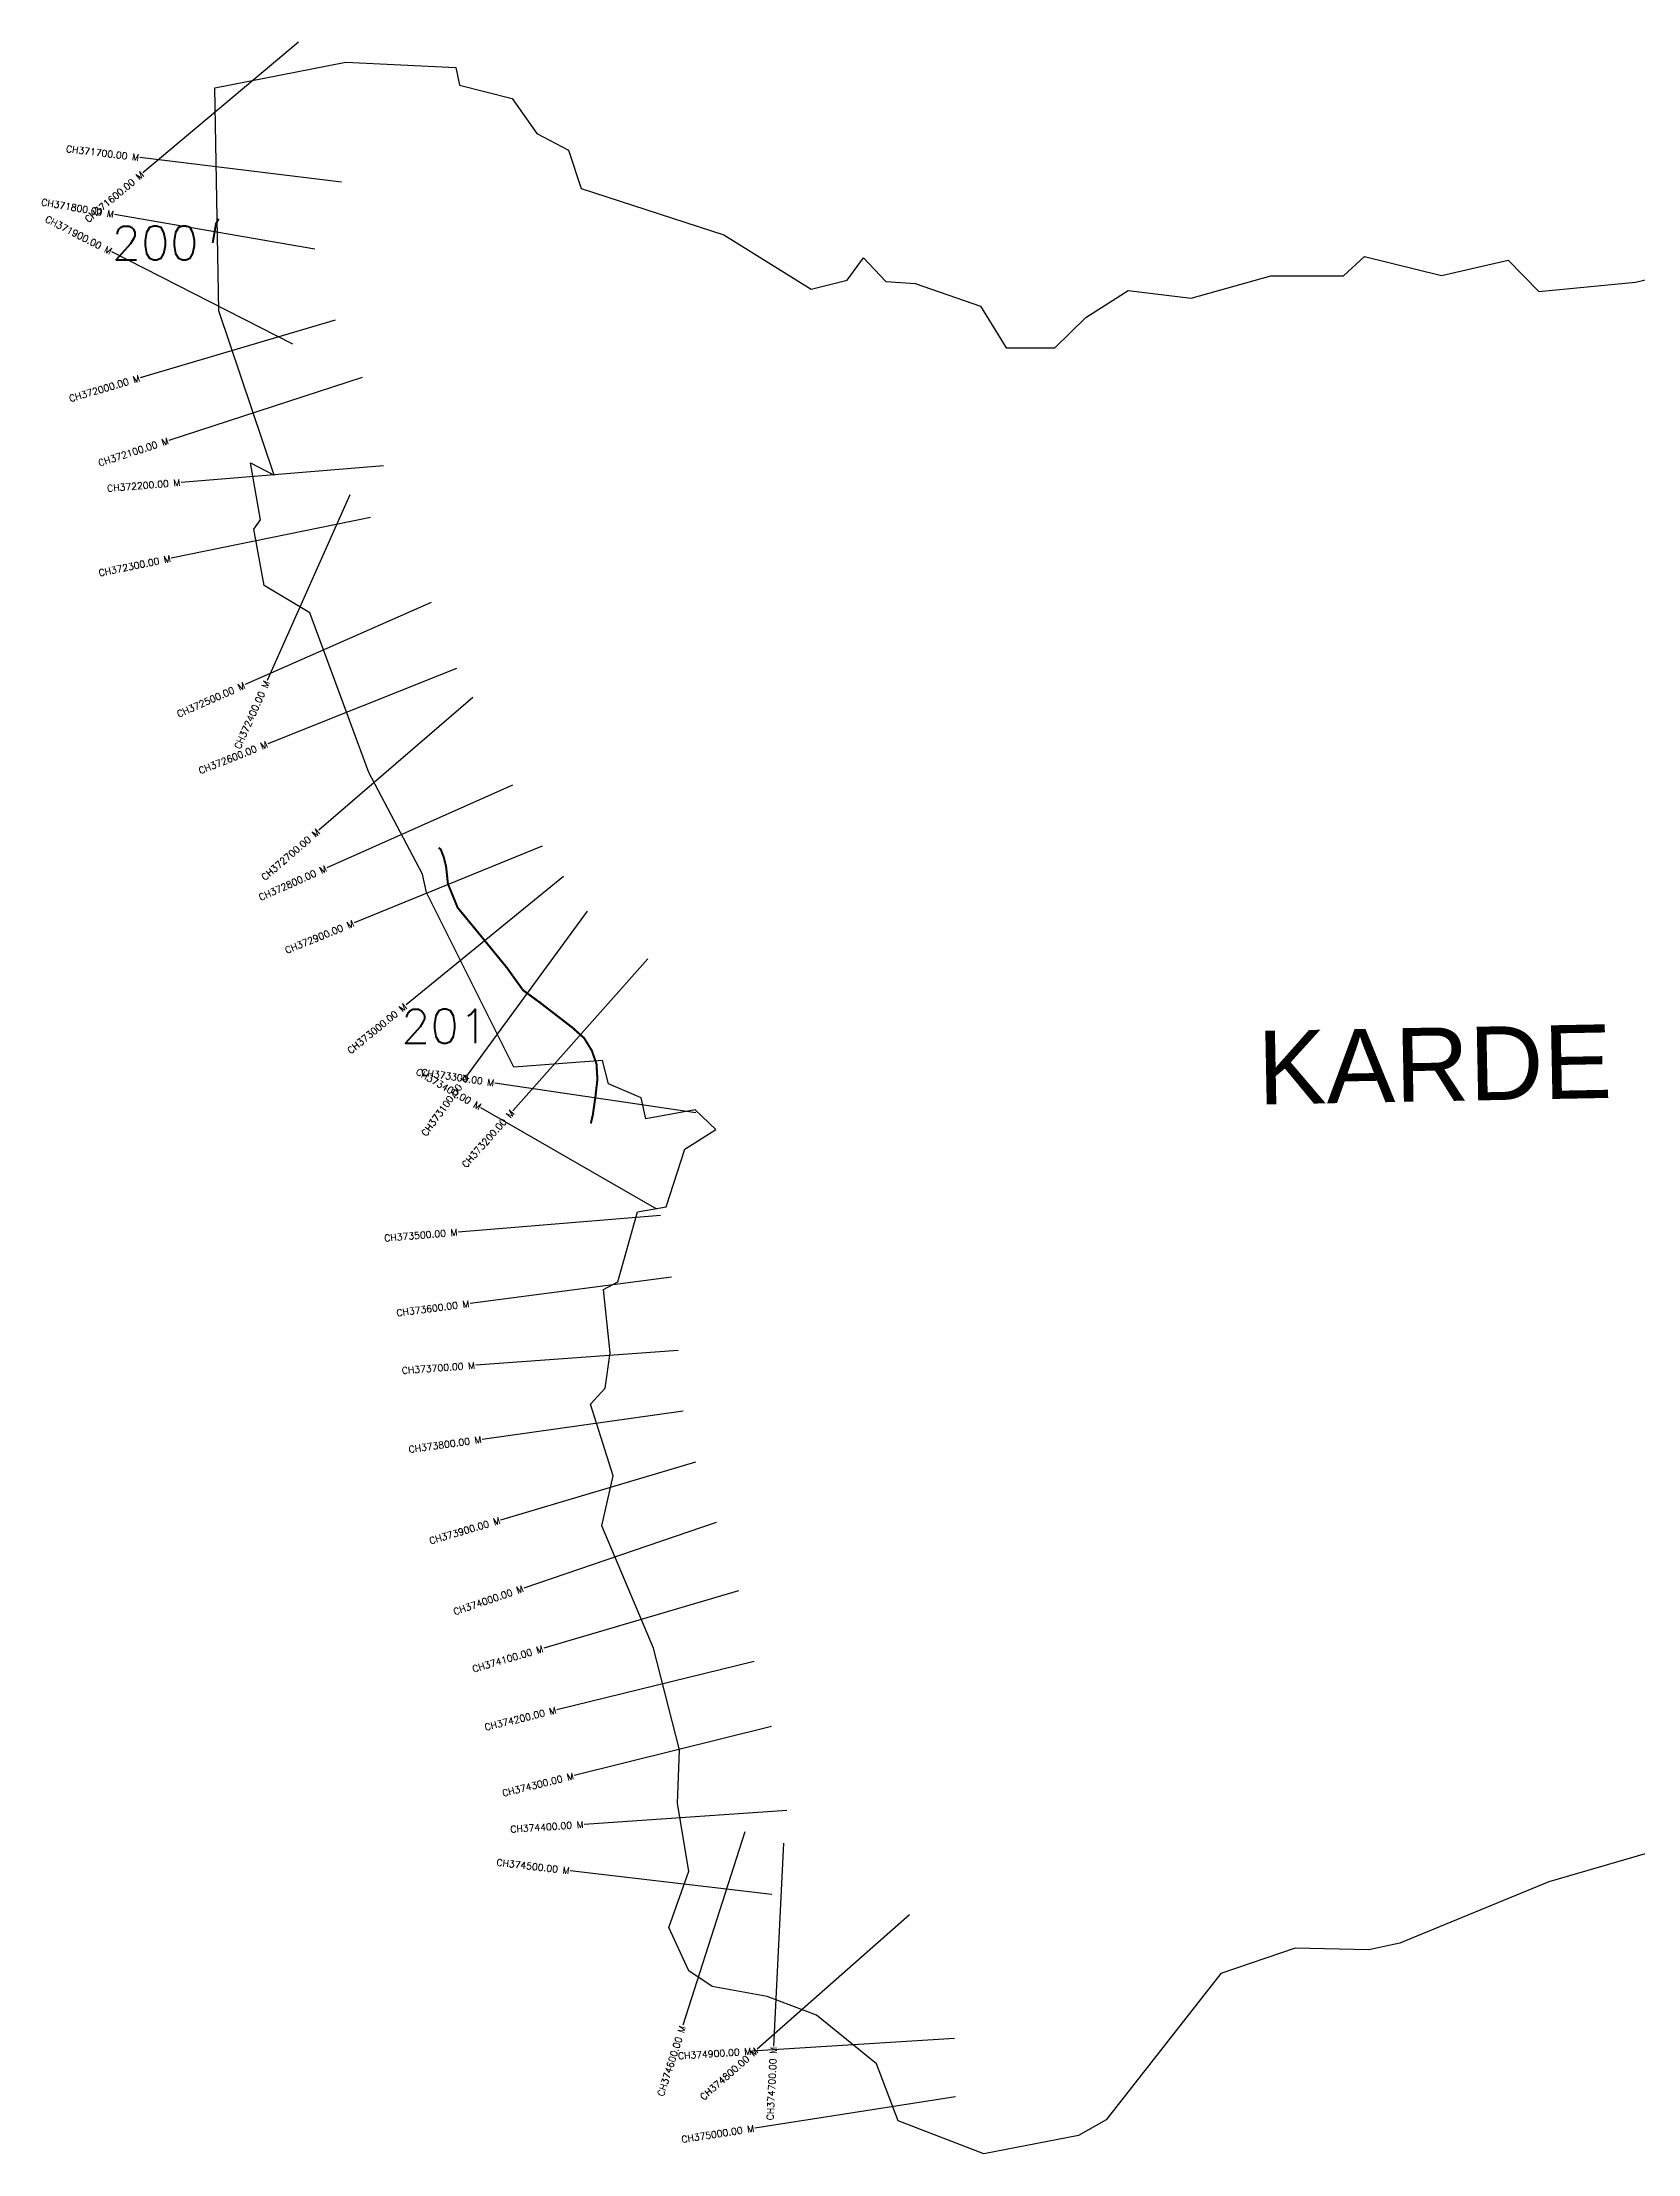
# Model space of a CAD drawing. Header units: metres. Extents: x 300295 to 304668, y 1962250 to 1965518.
# Drawn here: x 300295 to 302651, y 1962250 to 1965366 of the extents above; entities that cross this region are included whole.
import ezdxf
from ezdxf.enums import TextEntityAlignment as Align

# ---------------------------------------------------------------- set-up
doc = ezdxf.new("R2010")
doc.units = ezdxf.units.M
doc.header["$MEASUREMENT"] = 0
for name, color, linetype in [('ARTIFICIALLY PROTECTED', 4, 'Continuous'), ('CS', 134, 'Continuous'), ('CSMark', 6, 'Continuous'), ('VILLAGE NAME', 250, 'Continuous')]:
    doc.layers.add(name, color=color, linetype=linetype)
doc.styles.get("Standard").update_dxf_attribs({"font": 'simplex.shx'})

msp = doc.modelspace()

# ---------------------------------------------------------------- linework, layer by layer
at = {"color": 6, "flags": 128}
msp.add_lwpolyline([(302795.6, 1962731.2), (302519.7, 1962650.8), (302299.7, 1962560.3), (302253.5, 1962550.4), (302144.8, 1962552.8), (302035.1, 1962515.6), (301865.9, 1962299.8), (301825, 1962276.3), (301685.3, 1962249.5), (301558.5, 1962298.3), (301526.6, 1962382.5), (301438.2, 1962454.3), (301365.3, 1962481.8), (301284, 1962496.3), (301249.5, 1962519.7), (301219.9, 1962583.6), (301249.7, 1962666.7), (301232.9, 1962766.8), (301235.9, 1962845.6), (301197.2, 1962995.9), (301121.3, 1963176.4), (301137.8, 1963250.2), (301104.5, 1963356.1), (301125.8, 1963379.8), (301133.4, 1963431.9), (301123.4, 1963525.3), (301144.5, 1963536.6), (301173.9, 1963640.1), (301215.9, 1963647.1), (301243.4, 1963732.6), (301289.6, 1963761.4), (301259, 1963790.3), (301185.9, 1963777.3), (301179.3, 1963808.1), (301130.7, 1963829.1), (301121.9, 1963863.2), (300990.9, 1963853.3), (300861.9, 1964111.5), (300856.4, 1964138.6), (300776.9, 1964288.6), (300689.9, 1964524.3), (300622.6, 1964564.5), (300607.1, 1964647.8), (300616.9, 1964661.6), (300602, 1964745.7), (300637, 1964727.2), (300555.6, 1964970), (300549.3, 1965299.2), (300743.2, 1965337.2), (300905.5, 1965329), (300911, 1965303), (300988.6, 1965283.2), (301025, 1965231.6), (301071.7, 1965207.1), (301090.4, 1965150.6), (301301.2, 1965082.3), (301430.4, 1965001.8), (301483.2, 1965015.2), (301507.7, 1965048.4), (301540.3, 1965013.3), (301583.7, 1965010.4), (301680.1, 1964977), (301718.3, 1964915.3), (301790, 1964915.3), (301836, 1964960.3), (301898.4, 1964999.9), (301991.6, 1964988.5), (302109.1, 1965021.5), (302216.2, 1965021.4), (302247.1, 1965050.3), (302361.2, 1965022.2), (302459.4, 1965044.8), (302504.9, 1964998.4), (302647.7, 1965012.4), (302726.6, 1965031.1)], dxfattribs=at)
at = {"layer": 'ARTIFICIALLY PROTECTED', "const_width": 3, "flags": 128}
for points in [[(300555.1, 1965105.7), (300551.3, 1965098.6), (300547.9, 1965078.8), (300546.4, 1965070.2)], [(300880.1, 1964177.3), (300883.2, 1964174.9), (300887.8, 1964162.9), (300891, 1964149.9), (300893.8, 1964124.1), (300908.2, 1964088.8), (300934.2, 1964057.3), (300980.6, 1964000.6), (301004.7, 1963967.1), (301030.5, 1963948.2), (301077.3, 1963912.1), (301095.1, 1963896.2), (301106.4, 1963877.7), (301113.2, 1963858), (301114.5, 1963835.4), (301111.5, 1963809), (301107.7, 1963782.9), (301104.8, 1963770.4)]]:
    msp.add_lwpolyline(points, dxfattribs=at)
at = {"layer": 'CS'}
for p, q in [((300673.3, 1965366.4), (300443.4, 1965173.7)), ((300736.4, 1965159.8), (300438.6, 1965196.1)), ((300697, 1965061.1), (300401.4, 1965112.1)), ((300664.7, 1964920.5), (300397.5, 1965056.8)), ((300727.2, 1964956.2), (300439.5, 1964871.1)), ((300767.1, 1964871.6), (300481.8, 1964778.7)), ((300798.6, 1964741.3), (300499.6, 1964716.7)), ((300748.7, 1964698.3), (300626.9, 1964424.1)), ((300779.2, 1964665), (300485.3, 1964604.7)), ((300868.8, 1964539.3), (300594.4, 1964418.2)), ((300906.6, 1964441.9), (300627.8, 1964330.9)), ((300930.7, 1964399.2), (300703.3, 1964203.4)), ((300989.1, 1964270), (300715.1, 1964147.9)), ((301033.1, 1964179.8), (300755.3, 1964066.6)), ((301064.4, 1964135.1), (300831.9, 1963945.5)), ((301099.2, 1964083.8), (300922.2, 1963841.6)), ((301189.2, 1964013.3), (300989.8, 1963789.1)), ((301259.8, 1963786.3), (300963, 1963830.1)), ((301202.5, 1963643.7), (300942.6, 1963793.5)), ((301207.9, 1963634.6), (300908.9, 1963610)), ((301223.9, 1963543.3), (300926.4, 1963504.7)), ((301234, 1963435.3), (300934.8, 1963413.5)), ((301241.3, 1963345.5), (300944.2, 1963304.1)), ((301259.2, 1963270.2), (300971.5, 1963185)), ((301289.7, 1963181.5), (301005.8, 1963084.6)), ((301323, 1963080.5), (301035.2, 1962995.7)), ((301345.9, 1962976.1), (301054.5, 1962904.9)), ((301371.6, 1962880), (301080.4, 1962807.8)), ((301394.4, 1962756.2), (301095.1, 1962735.8)), ((301332.4, 1962724.9), (301240.9, 1962439.2)), ((301389.4, 1962707.9), (301374.8, 1962408.3)), ((301372.2, 1962632.4), (301074.3, 1962667.1)), ((301575.4, 1962602.3), (301350.4, 1962403.9)), ((301642.1, 1962419.8), (301342.7, 1962400.8)), ((301643.2, 1962333.5), (301346.8, 1962287.4))]:
    msp.add_line(p, q, dxfattribs=at)

# ---------------------------------------------------------------- texts
at = {"char_height": 50, "attachment_point": 1}
for s, insert in [('200', (300397.2, 1965095.1)), ('201', (300824.7, 1963939))]:
    msp.add_mtext_dynamic_manual_height_columns(s, width=84.374, gutter_width=1, heights=[74.2], dxfattribs=dict(at, insert=insert))
at = {"layer": 'CSMark'}
for s, rotation, p in [('CH371700.00 M', 353.0613, (300437.6, 1965196.2)), ('CH371600.00 M', 39.9745, (300442.7, 1965173)), ('CH371800.00 M', 350.2108, (300400.4, 1965112.3)), ('CH371900.00 M', 332.9771, (300396.6, 1965057.2)), ('CH372000.00 M', 16.4823, (300438.6, 1964870.8)), ('CH372100.00 M', 18.0401, (300480.8, 1964778.4)), ('CH372200.00 M', 4.7117, (300498.6, 1964716.6)), ('CH372300.00 M', 11.5997, (300484.3, 1964604.5)), ('CH372500.00 M', 23.8015, (300593.4, 1964417.8)), ('CH372400.00 M', 66.0504, (300626.5, 1964423.2)), ('CH372600.00 M', 21.7088, (300626.9, 1964330.6)), ('CH372700.00 M', 40.7204, (300702.5, 1964202.8)), ('CH372800.00 M', 24.0144, (300714.2, 1964147.5)), ('CH372900.00 M', 22.1498, (300754.3, 1964066.3)), ('CH373000.00 M', 39.2072, (300831.1, 1963944.8)), ('CH373400.00 M', 330.0393, (300941.7, 1963794)), ('CH373300.00 M', 351.6028, (300962.1, 1963830.3)), ('CH373100.00 M', 53.8469, (300921.7, 1963840.8)), ('CH373200.00 M', 48.3407, (300989.2, 1963788.4)), ('CH373500.00 M', 4.7083, (300907.9, 1963609.9)), ('CH373600.00 M', 7.391, (300925.4, 1963504.5)), ('CH373700.00 M', 4.1678, (300933.8, 1963413.4)), ('CH373800.00 M', 7.9194, (300943.2, 1963304)), ('CH373900.00 M', 16.5065, (300970.6, 1963184.7)), ('CH374000.00 M', 18.8587, (301004.9, 1963084.2)), ('CH374100.00 M', 16.4038, (301034.2, 1962995.4)), ('CH374200.00 M', 13.7258, (301053.5, 1962904.7)), ('CH374300.00 M', 13.9185, (301079.4, 1962807.6)), ('CH374400.00 M', 3.8872, (301094.1, 1962735.8)), ('CH374500.00 M', 353.355, (301073.3, 1962667.3)), ('CH374600.00 M', 72.2509, (301240.6, 1962438.2)), ('CH374900.00 M', 3.6346, (301341.7, 1962400.8)), ('CH374800.00 M', 41.395, (301349.6, 1962403.2)), ('CH374700.00 M', 87.2226, (301374.8, 1962407.3)), ('CH375000.00 M', 8.8508, (301345.8, 1962287.2))]:
    msp.add_text(s, height=10, rotation=rotation, dxfattribs=at).set_placement(p, align=Align.MIDDLE_RIGHT)
at = {"layer": 'VILLAGE NAME', "insert": (302088.4, 1963906.9), "char_height": 108.748, "attachment_point": 1, "rotation": 1.1028}
msp.add_mtext_dynamic_manual_height_columns('{\\fArial|b0|i0|c0|p34;KARDE}', width=1571.314, gutter_width=543.7, heights=[0], dxfattribs=at)

doc.saveas('drawing.dxf')
